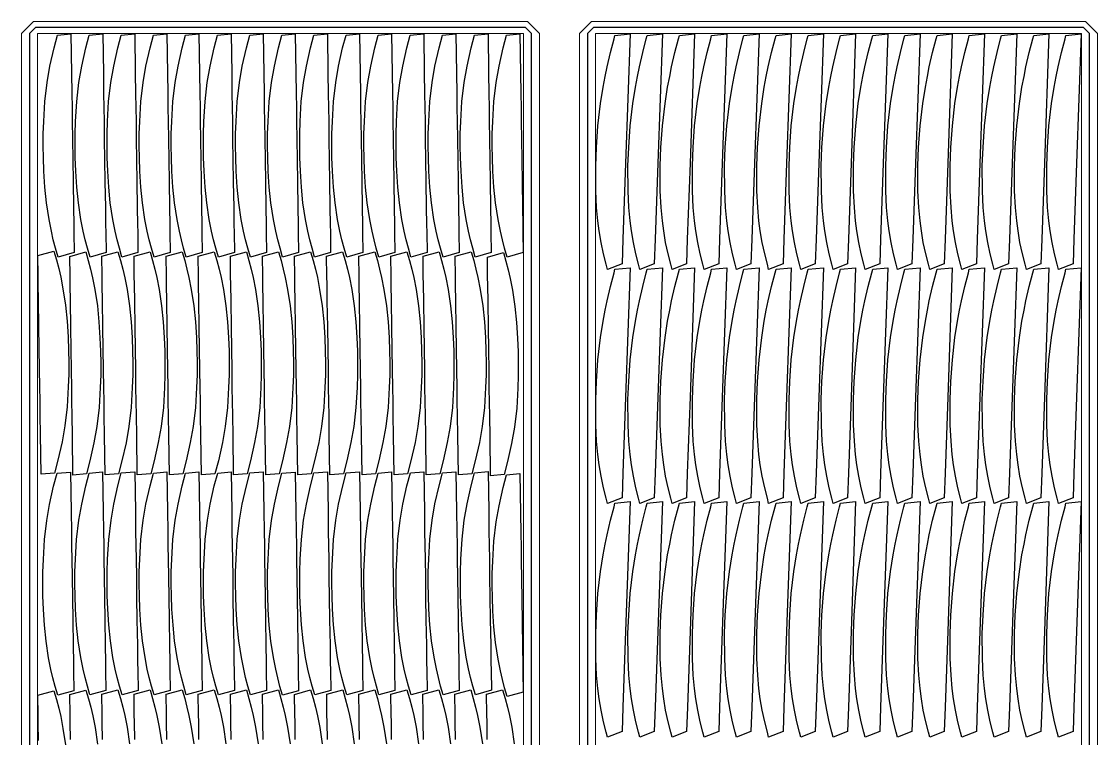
# Model space of a CAD drawing. Header units: millimetres. Extents: x -10628 to 24720, y -21829 to 4032.
# Drawn here: x 19220 to 21920, y -9998 to -8198 of the extents above; entities that cross this region are included whole.
import ezdxf
from ezdxf.enums import TextEntityAlignment as Align
from ezdxf.lldxf.tags import DXFTag

# ---------------------------------------------------------------- set-up
doc = ezdxf.new("R2010")
doc.units = ezdxf.units.MM
doc.layers.add('layer khung van cnc', color=7, linetype='Continuous', lineweight=25, true_color=0xfbf59b)
doc.layers.add('layer mau', color=7, linetype='Continuous')
doc.styles.add('Text Dim', font='arial.ttf')
tags = doc.linetypes.add('KVVIENMAY', pattern='A,46.311228,-10.280676,["KV VIỀN MÁY",Text Dim,S=10.028098,R=0,X=0,Y=-4.346144],-100.988212', length=157.580116).pattern_tags.tags
tags[6] = DXFTag(74, 10)

# ---------------------------------------------------------------- blocks, each defined once
blk = doc.blocks.new('khung van cnc')
at = {"lineweight": 5}
blk.add_lwpolyline([(-193, -99.4), (-193, 2370.6), (-223, 2400.6), (-1463, 2400.6), (-1493, 2370.6), (-1493, -99.4)], close=True, dxfattribs=at)
at = {"color": 1, "linetype": 'KVVIENMAY'}
blk.add_lwpolyline([(-511.9, -84.4), (-213, -84.4), (-213, 2370.6), (-228, 2385.6), (-1458, 2385.6), (-1473, 2370.6), (-1473, -84.4), (-1172.8, -84.4)], dxfattribs=at)
at = {"lineweight": 5}
blk.add_lwpolyline([(-513.5, -69.4), (-233, -69.4), (-233, 2370.6), (-1453, 2370.6), (-1453, -69.4), (-1173, -69.4)], dxfattribs=at)
at = {"layer": 'layer mau'}
for tag, p in [('ÁGF', (-518, -155.9)), ('TENFILE', (-518, -268.9)), ('TENFILE', (-518, -381.8)), ('TENFILE', (-518, -494.8))]:
    blk.add_attdef(tag, text='', height=30, dxfattribs=at).set_placement(p, align=Align.MIDDLE_CENTER)

msp = doc.modelspace()

# ---------------------------------------------------------------- linework, layer by layer
for points in [[(19345.461, -8328.672), (19346.193, -8377.587), (19346.747, -8414.568), (19347.244, -8447.782), (19347.927, -8493.402), (19348.697, -8544.849), (19349.533, -8600.676), (19350.489, -8664.501), (19351.129, -8707.254), (19351.438, -8727.922), (19352.187, -8777.973), (19312.019, -8789.097), (19305.592, -8767.28), (19299.898, -8745.679), (19294.892, -8724.25), (19289.108, -8694.894), (19282.8, -8653.433), (19278.759, -8613.57), (19276.212, -8573.888), (19274.965, -8539.7), (19274.463, -8510.875), (19274.488, -8480.351), (19275.983, -8448.723), (19278.545, -8398.573), (19284.377, -8350.732), (19291.486, -8310.122), (19301.739, -8264.419), (19310.284, -8232.052), (19343.97, -8229.038)], [(19425.388, -8328.672), (19426.12, -8377.587), (19426.674, -8414.568), (19427.171, -8447.782), (19427.854, -8493.402), (19428.624, -8544.849), (19429.46, -8600.676), (19430.415, -8664.501), (19431.055, -8707.254), (19431.364, -8727.922), (19432.114, -8777.973), (19391.945, -8789.097), (19385.518, -8767.28), (19379.824, -8745.679), (19374.818, -8724.25), (19369.034, -8694.894), (19362.726, -8653.433), (19358.686, -8613.57), (19356.139, -8573.888), (19354.891, -8539.7), (19354.39, -8510.875), (19354.415, -8480.351), (19355.91, -8448.723), (19358.471, -8398.573), (19364.303, -8350.732), (19371.412, -8310.122), (19381.665, -8264.419), (19390.211, -8232.052), (19423.896, -8229.038)], [(19505.587, -8328.672), (19506.32, -8377.587), (19506.873, -8414.568), (19507.371, -8447.782), (19508.053, -8493.402), (19508.824, -8544.849), (19509.659, -8600.676), (19510.615, -8664.501), (19511.255, -8707.254), (19511.564, -8727.922), (19512.313, -8777.973), (19472.145, -8789.097), (19465.718, -8767.28), (19460.024, -8745.679), (19455.018, -8724.25), (19449.234, -8694.894), (19442.926, -8653.433), (19438.885, -8613.57), (19436.338, -8573.888), (19435.091, -8539.7), (19434.589, -8510.875), (19434.615, -8480.351), (19436.109, -8448.723), (19438.671, -8398.573), (19444.503, -8350.732), (19451.612, -8310.122), (19461.865, -8264.419), (19470.41, -8232.052), (19504.096, -8229.038)], [(19586.242, -8328.672), (19586.974, -8377.587), (19587.528, -8414.568), (19588.025, -8447.782), (19588.708, -8493.402), (19589.478, -8544.849), (19590.314, -8600.676), (19591.269, -8664.501), (19591.909, -8707.254), (19592.219, -8727.922), (19592.968, -8777.973), (19552.799, -8789.097), (19546.372, -8767.28), (19540.678, -8745.679), (19535.673, -8724.25), (19529.888, -8694.894), (19523.58, -8653.433), (19519.54, -8613.57), (19516.993, -8573.888), (19515.746, -8539.7), (19515.244, -8510.875), (19515.269, -8480.351), (19516.764, -8448.723), (19519.325, -8398.573), (19525.157, -8350.732), (19532.267, -8310.122), (19542.519, -8264.419), (19551.065, -8232.052), (19584.75, -8229.038)], [(19666.825, -8328.672), (19667.557, -8377.587), (19668.111, -8414.568), (19668.608, -8447.782), (19669.291, -8493.402), (19670.061, -8544.849), (19670.897, -8600.676), (19671.853, -8664.501), (19672.493, -8707.254), (19672.802, -8727.922), (19673.551, -8777.973), (19633.383, -8789.097), (19626.955, -8767.28), (19621.261, -8745.679), (19616.256, -8724.25), (19610.471, -8694.894), (19604.164, -8653.433), (19600.123, -8613.57), (19597.576, -8573.888), (19596.329, -8539.7), (19595.827, -8510.875), (19595.852, -8480.351), (19597.347, -8448.723), (19599.909, -8398.573), (19605.74, -8350.732), (19612.85, -8310.122), (19623.103, -8264.419), (19631.648, -8232.052), (19665.334, -8229.038)], [(19747.419, -8328.672), (19748.152, -8377.587), (19748.705, -8414.568), (19749.202, -8447.782), (19749.885, -8493.402), (19750.656, -8544.849), (19751.491, -8600.676), (19752.447, -8664.501), (19753.087, -8707.254), (19753.396, -8727.922), (19754.145, -8777.973), (19713.977, -8789.097), (19707.55, -8767.28), (19701.856, -8745.679), (19696.85, -8724.25), (19691.066, -8694.894), (19684.758, -8653.433), (19680.717, -8613.57), (19678.17, -8573.888), (19676.923, -8539.7), (19676.421, -8510.875), (19676.447, -8480.351), (19677.941, -8448.723), (19680.503, -8398.573), (19686.335, -8350.732), (19693.444, -8310.122), (19703.697, -8264.419), (19712.242, -8232.052), (19745.928, -8229.038)], [(19828.007, -8328.672), (19828.739, -8377.587), (19829.293, -8414.568), (19829.79, -8447.782), (19830.473, -8493.402), (19831.243, -8544.849), (19832.079, -8600.676), (19833.034, -8664.501), (19833.674, -8707.254), (19833.984, -8727.922), (19834.733, -8777.973), (19794.564, -8789.097), (19788.137, -8767.28), (19782.443, -8745.679), (19777.437, -8724.25), (19771.653, -8694.894), (19765.345, -8653.433), (19761.305, -8613.57), (19758.758, -8573.888), (19757.511, -8539.7), (19757.009, -8510.875), (19757.034, -8480.351), (19758.529, -8448.723), (19761.09, -8398.573), (19766.922, -8350.732), (19774.031, -8310.122), (19784.284, -8264.419), (19792.83, -8232.052), (19826.515, -8229.038)], [(19908.623, -8328.672), (19909.356, -8377.587), (19909.909, -8414.568), (19910.406, -8447.782), (19911.089, -8493.402), (19911.859, -8544.849), (19912.695, -8600.676), (19913.651, -8664.501), (19914.291, -8707.254), (19914.6, -8727.922), (19915.349, -8777.973), (19875.181, -8789.097), (19868.754, -8767.28), (19863.06, -8745.679), (19858.054, -8724.25), (19852.27, -8694.894), (19845.962, -8653.433), (19841.921, -8613.57), (19839.374, -8573.888), (19838.127, -8539.7), (19837.625, -8510.875), (19837.651, -8480.351), (19839.145, -8448.723), (19841.707, -8398.573), (19847.539, -8350.732), (19854.648, -8310.122), (19864.901, -8264.419), (19873.446, -8232.052), (19907.132, -8229.038)], [(19989.05, -8328.672), (19989.782, -8377.587), (19990.335, -8414.568), (19990.833, -8447.782), (19991.516, -8493.402), (19992.286, -8544.849), (19993.121, -8600.676), (19994.077, -8664.501), (19994.717, -8707.254), (19995.026, -8727.922), (19995.776, -8777.973), (19955.607, -8789.097), (19949.18, -8767.28), (19943.486, -8745.679), (19938.48, -8724.25), (19932.696, -8694.894), (19926.388, -8653.433), (19922.347, -8613.57), (19919.8, -8573.888), (19918.553, -8539.7), (19918.051, -8510.875), (19918.077, -8480.351), (19919.571, -8448.723), (19922.133, -8398.573), (19927.965, -8350.732), (19935.074, -8310.122), (19945.327, -8264.419), (19953.873, -8232.052), (19987.558, -8229.038)], [(20069.669, -8328.672), (20070.402, -8377.587), (20070.955, -8414.568), (20071.453, -8447.782), (20072.135, -8493.402), (20072.906, -8544.849), (20073.741, -8600.676), (20074.697, -8664.501), (20075.337, -8707.254), (20075.646, -8727.922), (20076.396, -8777.973), (20036.227, -8789.097), (20029.8, -8767.28), (20024.106, -8745.679), (20019.1, -8724.25), (20013.316, -8694.894), (20007.008, -8653.433), (20002.967, -8613.57), (20000.42, -8573.888), (19999.173, -8539.7), (19998.671, -8510.875), (19998.697, -8480.351), (20000.191, -8448.723), (20002.753, -8398.573), (20008.585, -8350.732), (20015.694, -8310.122), (20025.947, -8264.419), (20034.492, -8232.052), (20068.178, -8229.038)], [(20150.259, -8328.672), (20150.992, -8377.587), (20151.545, -8414.568), (20152.042, -8447.782), (20152.725, -8493.402), (20153.496, -8544.849), (20154.331, -8600.676), (20155.287, -8664.501), (20155.927, -8707.254), (20156.236, -8727.922), (20156.985, -8777.973), (20116.817, -8789.097), (20110.39, -8767.28), (20104.696, -8745.679), (20099.69, -8724.25), (20093.906, -8694.894), (20087.598, -8653.433), (20083.557, -8613.57), (20081.01, -8573.888), (20079.763, -8539.7), (20079.261, -8510.875), (20079.287, -8480.351), (20080.781, -8448.723), (20083.343, -8398.573), (20089.175, -8350.732), (20096.284, -8310.122), (20106.537, -8264.419), (20115.082, -8232.052), (20148.768, -8229.038)], [(20230.849, -8328.672), (20231.581, -8377.587), (20232.135, -8414.568), (20232.632, -8447.782), (20233.315, -8493.402), (20234.085, -8544.849), (20234.921, -8600.676), (20235.876, -8664.501), (20236.516, -8707.254), (20236.825, -8727.922), (20237.575, -8777.973), (20197.406, -8789.097), (20190.979, -8767.28), (20185.285, -8745.679), (20180.279, -8724.25), (20174.495, -8694.894), (20168.187, -8653.433), (20164.146, -8613.57), (20161.6, -8573.888), (20160.352, -8539.7), (20159.85, -8510.875), (20159.876, -8480.351), (20161.371, -8448.723), (20163.932, -8398.573), (20169.764, -8350.732), (20176.873, -8310.122), (20187.126, -8264.419), (20195.672, -8232.052), (20229.357, -8229.038)], [(20311.468, -8328.672), (20312.2, -8377.587), (20312.753, -8414.568), (20313.251, -8447.782), (20313.934, -8493.402), (20314.704, -8544.849), (20315.539, -8600.676), (20316.495, -8664.501), (20317.135, -8707.254), (20317.444, -8727.922), (20318.194, -8777.973), (20278.025, -8789.097), (20271.598, -8767.28), (20265.904, -8745.679), (20260.898, -8724.25), (20255.114, -8694.894), (20248.806, -8653.433), (20244.765, -8613.57), (20242.219, -8573.888), (20240.971, -8539.7), (20240.469, -8510.875), (20240.495, -8480.351), (20241.989, -8448.723), (20244.551, -8398.573), (20250.383, -8350.732), (20257.492, -8310.122), (20267.745, -8264.419), (20276.291, -8232.052), (20309.976, -8229.038)], [(20392.143, -8328.672), (20392.875, -8377.587), (20393.429, -8414.568), (20393.926, -8447.782), (20394.609, -8493.402), (20395.379, -8544.849), (20396.215, -8600.676), (20397.17, -8664.501), (20397.81, -8707.254), (20398.12, -8727.922), (20398.869, -8777.973), (20358.7, -8789.097), (20352.273, -8767.28), (20346.579, -8745.679), (20341.574, -8724.25), (20335.789, -8694.894), (20329.481, -8653.433), (20325.441, -8613.57), (20322.894, -8573.888), (20321.647, -8539.7), (20321.145, -8510.875), (20321.17, -8480.351), (20322.665, -8448.723), (20325.226, -8398.573), (20331.058, -8350.732), (20338.168, -8310.122), (20348.42, -8264.419), (20356.966, -8232.052), (20390.651, -8229.038)], [(20472.333, -8328.672), (20473.065, -8377.587), (20473.619, -8414.568), (20474.116, -8447.782), (20474.799, -8493.402), (20475.569, -8544.849), (20476.405, -8600.676), (20477.36, -8664.501), (20478, -8707.254), (20478.31, -8727.922), (20479.059, -8777.973), (20438.89, -8789.097), (20432.463, -8767.28), (20426.769, -8745.679), (20421.763, -8724.25), (20415.979, -8694.894), (20409.671, -8653.433), (20405.631, -8613.57), (20403.084, -8573.888), (20401.837, -8539.7), (20401.335, -8510.875), (20401.36, -8480.351), (20402.855, -8448.723), (20405.416, -8398.573), (20411.248, -8350.732), (20418.357, -8310.122), (20428.61, -8264.419), (20437.156, -8232.052), (20470.841, -8229.038)], [(20735.909, -8553.887), (20729.179, -8744.482), (20727, -8806.202), (20690.749, -8820.387), (20687.472, -8807.343), (20680.799, -8781.397), (20674.668, -8752.292), (20669.814, -8723.587), (20666.468, -8698.057), (20663.321, -8664.579), (20661.281, -8622.962), (20661.066, -8559.902), (20662.823, -8514.344), (20666.665, -8459.732), (20673.224, -8404.022), (20679.752, -8362.677), (20684.886, -8335.681), (20689.744, -8311.999), (20698.089, -8275.799), (20706.94, -8241.768), (20709.288, -8232.742), (20747.378, -8229.039)], [(20816.743, -8553.887), (20810.013, -8744.482), (20807.834, -8806.202), (20771.583, -8820.387), (20768.306, -8807.343), (20761.633, -8781.397), (20755.502, -8752.292), (20750.648, -8723.587), (20747.302, -8698.057), (20744.155, -8664.579), (20742.115, -8622.962), (20741.9, -8559.902), (20743.657, -8514.344), (20747.499, -8459.732), (20754.057, -8404.022), (20760.586, -8362.677), (20765.72, -8335.681), (20770.578, -8311.999), (20778.922, -8275.799), (20787.774, -8241.768), (20790.122, -8232.742), (20828.212, -8229.039)], [(20897.577, -8553.887), (20890.847, -8744.482), (20888.668, -8806.202), (20852.417, -8820.387), (20849.14, -8807.343), (20842.467, -8781.397), (20836.336, -8752.292), (20831.482, -8723.587), (20828.136, -8698.057), (20824.989, -8664.579), (20822.949, -8622.962), (20822.734, -8559.902), (20824.491, -8514.344), (20828.333, -8459.732), (20834.891, -8404.022), (20841.42, -8362.677), (20846.554, -8335.681), (20851.412, -8311.999), (20859.756, -8275.799), (20868.608, -8241.768), (20870.955, -8232.742), (20909.046, -8229.039)], [(20978.411, -8553.887), (20971.681, -8744.482), (20969.502, -8806.202), (20933.25, -8820.387), (20929.974, -8807.343), (20923.301, -8781.397), (20917.17, -8752.292), (20912.316, -8723.587), (20908.97, -8698.057), (20905.823, -8664.579), (20903.783, -8622.962), (20903.568, -8559.902), (20905.325, -8514.344), (20909.167, -8459.732), (20915.725, -8404.022), (20922.254, -8362.677), (20927.388, -8335.681), (20932.246, -8311.999), (20940.59, -8275.799), (20949.442, -8241.768), (20951.789, -8232.742), (20989.88, -8229.039)], [(21059.245, -8553.887), (21052.515, -8744.482), (21050.336, -8806.202), (21014.084, -8820.387), (21010.808, -8807.343), (21004.135, -8781.397), (20998.004, -8752.292), (20993.15, -8723.587), (20989.804, -8698.057), (20986.657, -8664.579), (20984.617, -8622.962), (20984.402, -8559.902), (20986.159, -8514.344), (20990.001, -8459.732), (20996.559, -8404.022), (21003.088, -8362.677), (21008.222, -8335.681), (21013.079, -8311.999), (21021.424, -8275.799), (21030.276, -8241.768), (21032.623, -8232.742), (21070.714, -8229.039)], [(21140.078, -8553.887), (21133.349, -8744.482), (21131.17, -8806.202), (21094.918, -8820.387), (21091.641, -8807.343), (21084.969, -8781.397), (21078.838, -8752.292), (21073.984, -8723.587), (21070.638, -8698.057), (21067.491, -8664.579), (21065.451, -8622.962), (21065.236, -8559.902), (21066.993, -8514.344), (21070.835, -8459.732), (21077.393, -8404.022), (21083.922, -8362.677), (21089.056, -8335.681), (21093.913, -8311.999), (21102.258, -8275.799), (21111.11, -8241.768), (21113.457, -8232.742), (21151.548, -8229.039)], [(21220.912, -8553.887), (21214.183, -8744.482), (21212.004, -8806.202), (21175.752, -8820.387), (21172.475, -8807.343), (21165.803, -8781.397), (21159.672, -8752.292), (21154.818, -8723.587), (21151.472, -8698.057), (21148.325, -8664.579), (21146.285, -8622.962), (21146.07, -8559.902), (21147.827, -8514.344), (21151.669, -8459.732), (21158.227, -8404.022), (21164.756, -8362.677), (21169.89, -8335.681), (21174.747, -8311.999), (21183.092, -8275.799), (21191.944, -8241.768), (21194.291, -8232.742), (21232.382, -8229.039)], [(21301.746, -8553.887), (21295.017, -8744.482), (21292.838, -8806.202), (21256.586, -8820.387), (21253.309, -8807.343), (21246.637, -8781.397), (21240.506, -8752.292), (21235.652, -8723.587), (21232.306, -8698.057), (21229.159, -8664.579), (21227.119, -8622.962), (21226.904, -8559.902), (21228.661, -8514.344), (21232.503, -8459.732), (21239.061, -8404.022), (21245.59, -8362.677), (21250.724, -8335.681), (21255.581, -8311.999), (21263.926, -8275.799), (21272.778, -8241.768), (21275.125, -8232.742), (21313.216, -8229.039)], [(21382.58, -8553.887), (21375.851, -8744.482), (21373.672, -8806.202), (21337.42, -8820.387), (21334.143, -8807.343), (21327.471, -8781.397), (21321.339, -8752.292), (21316.486, -8723.587), (21313.14, -8698.057), (21309.992, -8664.579), (21307.952, -8622.962), (21307.738, -8559.902), (21309.495, -8514.344), (21313.337, -8459.732), (21319.895, -8404.022), (21326.424, -8362.677), (21331.558, -8335.681), (21336.415, -8311.999), (21344.76, -8275.799), (21353.612, -8241.768), (21355.959, -8232.742), (21394.05, -8229.039)], [(21463.414, -8553.887), (21456.685, -8744.482), (21454.506, -8806.202), (21418.254, -8820.387), (21414.977, -8807.343), (21408.305, -8781.397), (21402.173, -8752.292), (21397.32, -8723.587), (21393.974, -8698.057), (21390.826, -8664.579), (21388.786, -8622.962), (21388.572, -8559.902), (21390.329, -8514.344), (21394.171, -8459.732), (21400.729, -8404.022), (21407.258, -8362.677), (21412.392, -8335.681), (21417.249, -8311.999), (21425.594, -8275.799), (21434.445, -8241.768), (21436.793, -8232.742), (21474.884, -8229.039)], [(21544.248, -8553.887), (21537.519, -8744.482), (21535.34, -8806.202), (21499.088, -8820.387), (21495.811, -8807.343), (21489.139, -8781.397), (21483.007, -8752.292), (21478.154, -8723.587), (21474.808, -8698.057), (21471.66, -8664.579), (21469.62, -8622.962), (21469.406, -8559.902), (21471.163, -8514.344), (21475.004, -8459.732), (21481.563, -8404.022), (21488.092, -8362.677), (21493.226, -8335.681), (21498.083, -8311.999), (21506.428, -8275.799), (21515.279, -8241.768), (21517.627, -8232.742), (21555.718, -8229.039)], [(21625.082, -8553.887), (21618.353, -8744.482), (21616.174, -8806.202), (21579.922, -8820.387), (21576.645, -8807.343), (21569.973, -8781.397), (21563.841, -8752.292), (21558.988, -8723.587), (21555.642, -8698.057), (21552.494, -8664.579), (21550.454, -8622.962), (21550.24, -8559.902), (21551.997, -8514.344), (21555.838, -8459.732), (21562.397, -8404.022), (21568.926, -8362.677), (21574.059, -8335.681), (21578.917, -8311.999), (21587.262, -8275.799), (21596.113, -8241.768), (21598.461, -8232.742), (21636.552, -8229.039)], [(21705.916, -8553.887), (21699.187, -8744.482), (21697.008, -8806.202), (21660.756, -8820.387), (21657.479, -8807.343), (21650.807, -8781.397), (21644.675, -8752.292), (21639.822, -8723.587), (21636.476, -8698.057), (21633.328, -8664.579), (21631.288, -8622.962), (21631.074, -8559.902), (21632.831, -8514.344), (21636.672, -8459.732), (21643.231, -8404.022), (21649.76, -8362.677), (21654.893, -8335.681), (21659.751, -8311.999), (21668.096, -8275.799), (21676.947, -8241.768), (21679.295, -8232.742), (21717.385, -8229.039)], [(21786.75, -8553.887), (21780.021, -8744.482), (21777.842, -8806.202), (21741.59, -8820.387), (21738.313, -8807.343), (21731.641, -8781.397), (21725.509, -8752.292), (21720.655, -8723.587), (21717.31, -8698.057), (21714.162, -8664.579), (21712.122, -8622.962), (21711.908, -8559.902), (21713.665, -8514.344), (21717.506, -8459.732), (21724.065, -8404.022), (21730.594, -8362.677), (21735.727, -8335.681), (21740.585, -8311.999), (21748.93, -8275.799), (21757.781, -8241.768), (21760.129, -8232.742), (21798.219, -8229.039)], [(21867.584, -8553.887), (21860.855, -8744.482), (21858.676, -8806.202), (21822.424, -8820.387), (21819.147, -8807.343), (21812.475, -8781.397), (21806.343, -8752.292), (21801.489, -8723.587), (21798.144, -8698.057), (21794.996, -8664.579), (21792.956, -8622.962), (21792.742, -8559.902), (21794.499, -8514.344), (21798.34, -8459.732), (21804.899, -8404.022), (21811.428, -8362.677), (21816.561, -8335.681), (21821.419, -8311.999), (21829.764, -8275.799), (21838.615, -8241.768), (21840.963, -8232.742), (21879.053, -8229.039)], [(19267.8, -9234.882), (19267.067, -9185.967), (19266.514, -9148.985), (19266.017, -9115.772), (19265.334, -9070.152), (19264.563, -9018.705), (19263.728, -8962.878), (19262.772, -8899.052), (19262.132, -8856.3), (19261.823, -8835.631), (19261.074, -8785.58), (19301.242, -8774.456), (19307.669, -8796.273), (19313.363, -8817.875), (19318.369, -8839.304), (19324.153, -8868.66), (19330.461, -8910.12), (19334.502, -8949.983), (19337.049, -8989.665), (19338.296, -9023.853), (19338.798, -9052.679), (19338.772, -9083.202), (19337.278, -9114.831), (19334.716, -9164.981), (19328.884, -9212.821), (19321.775, -9253.431), (19311.522, -9299.135), (19302.977, -9331.502), (19269.291, -9334.515)], [(19347.755, -9236.798), (19347.023, -9187.883), (19346.469, -9150.902), (19345.972, -9117.689), (19345.289, -9072.069), (19344.519, -9020.622), (19343.683, -8964.795), (19342.727, -8900.969), (19342.087, -8858.216), (19341.778, -8837.548), (19341.029, -8787.497), (19381.197, -8776.373), (19387.624, -8798.19), (19393.318, -8819.792), (19398.324, -8841.22), (19404.108, -8870.577), (19410.416, -8912.037), (19414.457, -8951.9), (19417.004, -8991.582), (19418.251, -9025.77), (19418.753, -9054.595), (19418.728, -9085.119), (19417.233, -9116.747), (19414.671, -9166.897), (19408.84, -9214.738), (19401.73, -9255.348), (19391.477, -9301.052), (19382.932, -9333.418), (19349.246, -9336.432)], [(19428.43, -9236.591), (19427.697, -9187.676), (19427.144, -9150.695), (19426.646, -9117.481), (19425.964, -9071.861), (19425.193, -9020.414), (19424.358, -8964.587), (19423.402, -8900.762), (19422.762, -8858.009), (19422.453, -8837.341), (19421.703, -8787.29), (19461.872, -8776.166), (19468.299, -8797.983), (19473.993, -8819.584), (19478.999, -8841.013), (19484.783, -8870.369), (19491.091, -8911.83), (19495.132, -8951.693), (19497.679, -8991.375), (19498.926, -9025.563), (19499.428, -9054.388), (19499.402, -9084.912), (19497.908, -9116.54), (19495.346, -9166.69), (19489.514, -9214.531), (19482.405, -9255.141), (19472.152, -9300.844), (19463.607, -9333.211), (19429.921, -9336.225)], [(19509.05, -9236.475), (19508.317, -9187.56), (19507.764, -9150.578), (19507.267, -9117.365), (19506.584, -9071.745), (19505.814, -9020.298), (19504.978, -8964.471), (19504.022, -8900.646), (19503.382, -8857.893), (19503.073, -8837.224), (19502.324, -8787.173), (19542.492, -8776.05), (19548.919, -8797.866), (19554.613, -8819.468), (19559.619, -8840.897), (19565.403, -8870.253), (19571.711, -8911.714), (19575.752, -8951.577), (19578.299, -8991.259), (19579.546, -9025.446), (19580.048, -9054.272), (19580.023, -9084.795), (19578.528, -9116.424), (19575.966, -9166.574), (19570.134, -9214.415), (19563.025, -9255.025), (19552.772, -9300.728), (19544.227, -9333.095), (19510.541, -9336.108)], [(19589.638, -9236.493), (19588.906, -9187.578), (19588.352, -9150.596), (19587.855, -9117.383), (19587.172, -9071.763), (19586.402, -9020.316), (19585.566, -8964.489), (19584.611, -8900.664), (19583.971, -8857.911), (19583.662, -8837.242), (19582.912, -8787.191), (19623.081, -8776.068), (19629.508, -8797.885), (19635.202, -8819.486), (19640.208, -8840.915), (19645.992, -8870.271), (19652.3, -8911.732), (19656.34, -8951.595), (19658.887, -8991.277), (19660.135, -9025.464), (19660.636, -9054.29), (19660.611, -9084.813), (19659.116, -9116.442), (19656.555, -9166.592), (19650.723, -9214.433), (19643.614, -9255.043), (19633.361, -9300.746), (19624.815, -9333.113), (19591.13, -9336.127)], [(19670.232, -9236.49), (19669.499, -9187.575), (19668.946, -9150.594), (19668.449, -9117.38), (19667.766, -9071.76), (19666.996, -9020.313), (19666.16, -8964.486), (19665.204, -8900.661), (19664.564, -8857.908), (19664.255, -8837.24), (19663.506, -8787.189), (19703.674, -8776.065), (19710.101, -8797.882), (19715.795, -8819.483), (19720.801, -8840.912), (19726.585, -8870.268), (19732.893, -8911.729), (19736.934, -8951.592), (19739.481, -8991.274), (19740.728, -9025.462), (19741.23, -9054.287), (19741.205, -9084.811), (19739.71, -9116.439), (19737.148, -9166.589), (19731.316, -9214.43), (19724.207, -9255.04), (19713.954, -9300.743), (19705.409, -9333.11), (19671.723, -9336.124)], [(19750.82, -9236.492), (19750.087, -9187.577), (19749.534, -9150.595), (19749.037, -9117.382), (19748.354, -9071.762), (19747.584, -9020.315), (19746.748, -8964.488), (19745.792, -8900.663), (19745.152, -8857.91), (19744.843, -8837.241), (19744.094, -8787.19), (19784.262, -8776.067), (19790.689, -8797.884), (19796.383, -8819.485), (19801.389, -8840.914), (19807.173, -8870.27), (19813.481, -8911.731), (19817.522, -8951.594), (19820.069, -8991.276), (19821.316, -9025.463), (19821.818, -9054.289), (19821.792, -9084.812), (19820.298, -9116.441), (19817.736, -9166.591), (19811.904, -9214.432), (19804.795, -9255.042), (19794.542, -9300.745), (19785.997, -9333.112), (19752.311, -9336.126)], [(19831.434, -9236.484), (19830.702, -9187.57), (19830.148, -9150.588), (19829.651, -9117.375), (19828.968, -9071.755), (19828.198, -9020.308), (19827.362, -8964.481), (19826.407, -8900.655), (19825.767, -8857.902), (19825.457, -8837.234), (19824.708, -8787.183), (19864.877, -8776.059), (19871.304, -8797.876), (19876.998, -8819.478), (19882.003, -8840.907), (19887.788, -8870.263), (19894.095, -8911.723), (19898.136, -8951.586), (19900.683, -8991.268), (19901.93, -9025.456), (19902.432, -9054.282), (19902.407, -9084.805), (19900.912, -9116.433), (19898.351, -9166.584), (19892.519, -9214.424), (19885.409, -9255.034), (19875.157, -9300.738), (19866.611, -9333.105), (19832.926, -9336.118)], [(19911.875, -9236.533), (19911.142, -9187.618), (19910.589, -9150.637), (19910.091, -9117.423), (19909.409, -9071.803), (19908.638, -9020.356), (19907.803, -8964.529), (19906.847, -8900.704), (19906.207, -8857.951), (19905.898, -8837.283), (19905.148, -8787.232), (19945.317, -8776.108), (19951.744, -8797.925), (19957.438, -8819.526), (19962.444, -8840.955), (19968.228, -8870.311), (19974.536, -8911.772), (19978.577, -8951.635), (19981.124, -8991.317), (19982.371, -9025.505), (19982.873, -9054.33), (19982.847, -9084.854), (19981.353, -9116.482), (19978.791, -9166.632), (19972.959, -9214.473), (19965.85, -9255.083), (19955.597, -9300.786), (19947.052, -9333.153), (19913.366, -9336.167)], [(19992.48, -9236.484), (19991.748, -9187.569), (19991.194, -9150.587), (19990.697, -9117.374), (19990.014, -9071.754), (19989.244, -9020.307), (19988.408, -8964.48), (19987.452, -8900.654), (19986.812, -8857.902), (19986.503, -8837.233), (19985.754, -8787.182), (20025.922, -8776.058), (20032.349, -8797.875), (20038.044, -8819.477), (20043.049, -8840.906), (20048.834, -8870.262), (20055.141, -8911.722), (20059.182, -8951.585), (20061.729, -8991.268), (20062.976, -9025.455), (20063.478, -9054.281), (20063.453, -9084.804), (20061.958, -9116.433), (20059.396, -9166.583), (20053.565, -9214.423), (20046.455, -9255.033), (20036.202, -9300.737), (20027.657, -9333.104), (19993.971, -9336.117)], [(20073.072, -9236.491), (20072.34, -9187.576), (20071.786, -9150.595), (20071.289, -9117.381), (20070.606, -9071.761), (20069.836, -9020.314), (20069, -8964.487), (20068.045, -8900.662), (20067.405, -8857.909), (20067.095, -8837.241), (20066.346, -8787.19), (20106.515, -8776.066), (20112.942, -8797.883), (20118.636, -8819.485), (20123.641, -8840.913), (20129.426, -8870.27), (20135.734, -8911.73), (20139.774, -8951.593), (20142.321, -8991.275), (20143.568, -9025.463), (20144.07, -9054.288), (20144.045, -9084.812), (20142.55, -9116.44), (20139.989, -9166.59), (20134.157, -9214.431), (20127.047, -9255.041), (20116.795, -9300.744), (20108.249, -9333.111), (20074.564, -9336.125)], [(20153.661, -9236.491), (20152.929, -9187.577), (20152.375, -9150.595), (20151.878, -9117.382), (20151.195, -9071.762), (20150.425, -9020.315), (20149.589, -8964.488), (20148.634, -8900.662), (20147.994, -8857.909), (20147.685, -8837.241), (20146.935, -8787.19), (20187.104, -8776.066), (20193.531, -8797.883), (20199.225, -8819.485), (20204.231, -8840.914), (20210.015, -8870.27), (20216.323, -8911.73), (20220.363, -8951.593), (20222.91, -8991.275), (20224.158, -9025.463), (20224.66, -9054.289), (20224.634, -9084.812), (20223.139, -9116.44), (20220.578, -9166.591), (20214.746, -9214.431), (20207.637, -9255.041), (20197.384, -9300.745), (20188.838, -9333.112), (20155.153, -9336.125)], [(20234.278, -9236.484), (20233.546, -9187.569), (20232.992, -9150.587), (20232.495, -9117.374), (20231.812, -9071.754), (20231.042, -9020.307), (20230.206, -8964.48), (20229.251, -8900.655), (20228.611, -8857.902), (20228.301, -8837.233), (20227.552, -8787.182), (20267.721, -8776.059), (20274.148, -8797.875), (20279.842, -8819.477), (20284.847, -8840.906), (20290.632, -8870.262), (20296.94, -8911.723), (20300.98, -8951.586), (20303.527, -8991.268), (20304.774, -9025.455), (20305.276, -9054.281), (20305.251, -9084.804), (20303.756, -9116.433), (20301.195, -9166.583), (20295.363, -9214.424), (20288.253, -9255.034), (20278.001, -9300.737), (20269.455, -9333.104), (20235.77, -9336.118)], [(20314.949, -9236.469), (20314.217, -9187.555), (20313.663, -9150.573), (20313.166, -9117.36), (20312.483, -9071.74), (20311.713, -9020.293), (20310.877, -8964.466), (20309.922, -8900.64), (20309.282, -8857.887), (20308.972, -8837.219), (20308.223, -8787.168), (20348.392, -8776.044), (20354.819, -8797.861), (20360.513, -8819.463), (20365.519, -8840.892), (20371.303, -8870.248), (20377.611, -8911.708), (20381.651, -8951.571), (20384.198, -8991.253), (20385.445, -9025.441), (20385.947, -9054.266), (20385.922, -9084.79), (20384.427, -9116.418), (20381.866, -9166.569), (20376.034, -9214.409), (20368.925, -9255.019), (20358.672, -9300.723), (20350.126, -9333.089), (20316.441, -9336.103)], [(20395.706, -9238.395), (20394.974, -9189.48), (20394.42, -9152.498), (20393.923, -9119.285), (20393.24, -9073.665), (20392.47, -9022.218), (20391.634, -8966.391), (20390.679, -8902.566), (20390.039, -8859.813), (20389.729, -8839.144), (20388.98, -8789.093), (20429.149, -8777.97), (20435.576, -8799.786), (20441.27, -8821.388), (20446.276, -8842.817), (20452.06, -8872.173), (20458.368, -8913.634), (20462.408, -8953.497), (20464.955, -8993.179), (20466.203, -9027.366), (20466.704, -9056.192), (20466.679, -9086.715), (20465.184, -9118.344), (20462.623, -9168.494), (20456.791, -9216.335), (20449.682, -9256.945), (20439.429, -9302.648), (20430.883, -9335.015), (20397.198, -9338.029)], [(20735.909, -9140.95), (20729.179, -9331.544), (20727, -9393.264), (20690.749, -9407.45), (20687.472, -9394.406), (20680.799, -9368.459), (20674.668, -9339.354), (20669.814, -9310.649), (20666.468, -9285.12), (20663.321, -9251.641), (20661.281, -9210.024), (20661.066, -9146.965), (20662.823, -9101.407), (20666.665, -9046.794), (20673.224, -8991.085), (20679.752, -8949.74), (20684.886, -8922.744), (20689.744, -8899.062), (20698.089, -8862.862), (20706.94, -8828.83), (20709.288, -8819.804), (20747.378, -8816.102)], [(20816.743, -9140.95), (20810.013, -9331.544), (20807.834, -9393.264), (20771.583, -9407.45), (20768.306, -9394.406), (20761.633, -9368.459), (20755.502, -9339.354), (20750.648, -9310.649), (20747.302, -9285.12), (20744.155, -9251.641), (20742.115, -9210.024), (20741.9, -9146.965), (20743.657, -9101.407), (20747.499, -9046.794), (20754.057, -8991.085), (20760.586, -8949.74), (20765.72, -8922.744), (20770.578, -8899.062), (20778.922, -8862.862), (20787.774, -8828.83), (20790.122, -8819.804), (20828.212, -8816.102)], [(20897.577, -9140.95), (20890.847, -9331.544), (20888.668, -9393.264), (20852.417, -9407.45), (20849.14, -9394.406), (20842.467, -9368.459), (20836.336, -9339.354), (20831.482, -9310.649), (20828.136, -9285.12), (20824.989, -9251.641), (20822.949, -9210.024), (20822.734, -9146.965), (20824.491, -9101.407), (20828.333, -9046.794), (20834.891, -8991.085), (20841.42, -8949.74), (20846.554, -8922.744), (20851.412, -8899.062), (20859.756, -8862.862), (20868.608, -8828.83), (20870.955, -8819.804), (20909.046, -8816.102)], [(20978.411, -9140.95), (20971.681, -9331.544), (20969.502, -9393.264), (20933.25, -9407.45), (20929.974, -9394.406), (20923.301, -9368.459), (20917.17, -9339.354), (20912.316, -9310.649), (20908.97, -9285.12), (20905.823, -9251.641), (20903.783, -9210.024), (20903.568, -9146.965), (20905.325, -9101.407), (20909.167, -9046.794), (20915.725, -8991.085), (20922.254, -8949.74), (20927.388, -8922.744), (20932.246, -8899.062), (20940.59, -8862.862), (20949.442, -8828.83), (20951.789, -8819.804), (20989.88, -8816.102)], [(21059.245, -9140.95), (21052.515, -9331.544), (21050.336, -9393.264), (21014.084, -9407.45), (21010.808, -9394.406), (21004.135, -9368.459), (20998.004, -9339.354), (20993.15, -9310.649), (20989.804, -9285.12), (20986.657, -9251.641), (20984.617, -9210.024), (20984.402, -9146.965), (20986.159, -9101.407), (20990.001, -9046.794), (20996.559, -8991.085), (21003.088, -8949.74), (21008.222, -8922.744), (21013.079, -8899.062), (21021.424, -8862.862), (21030.276, -8828.83), (21032.623, -8819.804), (21070.714, -8816.102)], [(21140.078, -9140.95), (21133.349, -9331.544), (21131.17, -9393.264), (21094.918, -9407.45), (21091.641, -9394.406), (21084.969, -9368.459), (21078.838, -9339.354), (21073.984, -9310.649), (21070.638, -9285.12), (21067.491, -9251.641), (21065.451, -9210.024), (21065.236, -9146.965), (21066.993, -9101.407), (21070.835, -9046.794), (21077.393, -8991.085), (21083.922, -8949.74), (21089.056, -8922.744), (21093.913, -8899.062), (21102.258, -8862.862), (21111.11, -8828.83), (21113.457, -8819.804), (21151.548, -8816.102)], [(21220.912, -9140.95), (21214.183, -9331.544), (21212.004, -9393.264), (21175.752, -9407.45), (21172.475, -9394.406), (21165.803, -9368.459), (21159.672, -9339.354), (21154.818, -9310.649), (21151.472, -9285.12), (21148.325, -9251.641), (21146.285, -9210.024), (21146.07, -9146.965), (21147.827, -9101.407), (21151.669, -9046.794), (21158.227, -8991.085), (21164.756, -8949.74), (21169.89, -8922.744), (21174.747, -8899.062), (21183.092, -8862.862), (21191.944, -8828.83), (21194.291, -8819.804), (21232.382, -8816.102)], [(21301.746, -9140.95), (21295.017, -9331.544), (21292.838, -9393.264), (21256.586, -9407.45), (21253.309, -9394.406), (21246.637, -9368.459), (21240.506, -9339.354), (21235.652, -9310.649), (21232.306, -9285.12), (21229.159, -9251.641), (21227.119, -9210.024), (21226.904, -9146.965), (21228.661, -9101.407), (21232.503, -9046.794), (21239.061, -8991.085), (21245.59, -8949.74), (21250.724, -8922.744), (21255.581, -8899.062), (21263.926, -8862.862), (21272.778, -8828.83), (21275.125, -8819.804), (21313.216, -8816.102)], [(21382.58, -9140.95), (21375.851, -9331.544), (21373.672, -9393.264), (21337.42, -9407.45), (21334.143, -9394.406), (21327.471, -9368.459), (21321.339, -9339.354), (21316.486, -9310.649), (21313.14, -9285.12), (21309.992, -9251.641), (21307.952, -9210.024), (21307.738, -9146.965), (21309.495, -9101.407), (21313.337, -9046.794), (21319.895, -8991.085), (21326.424, -8949.74), (21331.558, -8922.744), (21336.415, -8899.062), (21344.76, -8862.862), (21353.612, -8828.83), (21355.959, -8819.804), (21394.05, -8816.102)], [(21463.414, -9140.95), (21456.685, -9331.544), (21454.506, -9393.264), (21418.254, -9407.45), (21414.977, -9394.406), (21408.305, -9368.459), (21402.173, -9339.354), (21397.32, -9310.649), (21393.974, -9285.12), (21390.826, -9251.641), (21388.786, -9210.024), (21388.572, -9146.965), (21390.329, -9101.407), (21394.171, -9046.794), (21400.729, -8991.085), (21407.258, -8949.74), (21412.392, -8922.744), (21417.249, -8899.062), (21425.594, -8862.862), (21434.445, -8828.83), (21436.793, -8819.804), (21474.884, -8816.102)], [(21544.248, -9140.95), (21537.519, -9331.544), (21535.34, -9393.264), (21499.088, -9407.45), (21495.811, -9394.406), (21489.139, -9368.459), (21483.007, -9339.354), (21478.154, -9310.649), (21474.808, -9285.12), (21471.66, -9251.641), (21469.62, -9210.024), (21469.406, -9146.965), (21471.163, -9101.407), (21475.004, -9046.794), (21481.563, -8991.085), (21488.092, -8949.74), (21493.226, -8922.744), (21498.083, -8899.062), (21506.428, -8862.862), (21515.279, -8828.83), (21517.627, -8819.804), (21555.718, -8816.102)], [(21625.082, -9140.95), (21618.353, -9331.544), (21616.174, -9393.264), (21579.922, -9407.45), (21576.645, -9394.406), (21569.973, -9368.459), (21563.841, -9339.354), (21558.988, -9310.649), (21555.642, -9285.12), (21552.494, -9251.641), (21550.454, -9210.024), (21550.24, -9146.965), (21551.997, -9101.407), (21555.838, -9046.794), (21562.397, -8991.085), (21568.926, -8949.74), (21574.059, -8922.744), (21578.917, -8899.062), (21587.262, -8862.862), (21596.113, -8828.83), (21598.461, -8819.804), (21636.552, -8816.102)], [(21705.916, -9140.95), (21699.187, -9331.544), (21697.008, -9393.264), (21660.756, -9407.45), (21657.479, -9394.406), (21650.807, -9368.459), (21644.675, -9339.354), (21639.822, -9310.649), (21636.476, -9285.12), (21633.328, -9251.641), (21631.288, -9210.024), (21631.074, -9146.965), (21632.831, -9101.407), (21636.672, -9046.794), (21643.231, -8991.085), (21649.76, -8949.74), (21654.893, -8922.744), (21659.751, -8899.062), (21668.096, -8862.862), (21676.947, -8828.83), (21679.295, -8819.804), (21717.385, -8816.102)], [(21786.75, -9140.95), (21780.021, -9331.544), (21777.842, -9393.264), (21741.59, -9407.45), (21738.313, -9394.406), (21731.641, -9368.459), (21725.509, -9339.354), (21720.655, -9310.649), (21717.31, -9285.12), (21714.162, -9251.641), (21712.122, -9210.024), (21711.908, -9146.965), (21713.665, -9101.407), (21717.506, -9046.794), (21724.065, -8991.085), (21730.594, -8949.74), (21735.727, -8922.744), (21740.585, -8899.062), (21748.93, -8862.862), (21757.781, -8828.83), (21760.129, -8819.804), (21798.219, -8816.102)], [(21867.584, -9140.95), (21860.855, -9331.544), (21858.676, -9393.264), (21822.424, -9407.45), (21819.147, -9394.406), (21812.475, -9368.459), (21806.343, -9339.354), (21801.489, -9310.649), (21798.144, -9285.12), (21794.996, -9251.641), (21792.956, -9210.024), (21792.742, -9146.965), (21794.499, -9101.407), (21798.34, -9046.794), (21804.899, -8991.085), (21811.428, -8949.74), (21816.561, -8922.744), (21821.419, -8899.062), (21829.764, -8862.862), (21838.615, -8828.83), (21840.963, -8819.804), (21879.053, -8816.102)], [(19344.426, -9428.652), (19345.158, -9477.566), (19345.712, -9514.548), (19346.209, -9547.761), (19346.892, -9593.381), (19347.662, -9644.828), (19348.498, -9700.655), (19349.454, -9764.481), (19350.094, -9807.234), (19350.403, -9827.902), (19351.152, -9877.953), (19310.984, -9889.077), (19304.557, -9867.26), (19298.863, -9845.658), (19293.857, -9824.229), (19288.073, -9794.873), (19281.765, -9753.413), (19277.724, -9713.55), (19275.177, -9673.868), (19273.93, -9639.68), (19273.428, -9610.854), (19273.453, -9580.331), (19274.948, -9548.703), (19277.51, -9498.552), (19283.342, -9450.712), (19290.451, -9410.102), (19300.704, -9364.398), (19309.249, -9332.031), (19342.935, -9329.018)], [(19425.092, -9427.876), (19425.825, -9476.79), (19426.378, -9513.772), (19426.875, -9546.985), (19427.558, -9592.605), (19428.329, -9644.052), (19429.164, -9699.879), (19430.12, -9763.705), (19430.76, -9806.457), (19431.069, -9827.126), (19431.818, -9877.177), (19391.65, -9888.301), (19385.223, -9866.484), (19379.529, -9844.882), (19374.523, -9823.453), (19368.739, -9794.097), (19362.431, -9752.637), (19358.39, -9712.774), (19355.843, -9673.092), (19354.596, -9638.904), (19354.094, -9610.078), (19354.12, -9579.555), (19355.614, -9547.926), (19358.176, -9497.776), (19364.008, -9449.936), (19371.117, -9409.326), (19381.37, -9363.622), (19389.915, -9331.255), (19423.601, -9328.242)], [(19505.714, -9427.869), (19506.446, -9476.783), (19507, -9513.765), (19507.497, -9546.978), (19508.18, -9592.598), (19508.95, -9644.045), (19509.786, -9699.872), (19510.742, -9763.698), (19511.382, -9806.451), (19511.691, -9827.119), (19512.44, -9877.17), (19472.272, -9888.294), (19465.845, -9866.477), (19460.151, -9844.875), (19455.145, -9823.446), (19449.361, -9794.09), (19443.053, -9752.63), (19439.012, -9712.767), (19436.465, -9673.085), (19435.218, -9638.897), (19434.716, -9610.071), (19434.741, -9579.548), (19436.236, -9547.919), (19438.798, -9497.769), (19444.63, -9449.929), (19451.739, -9409.319), (19461.992, -9363.615), (19470.537, -9331.248), (19504.223, -9328.235)], [(19586.303, -9427.873), (19587.035, -9476.787), (19587.588, -9513.769), (19588.086, -9546.982), (19588.769, -9592.602), (19589.539, -9644.049), (19590.374, -9699.876), (19591.33, -9763.702), (19591.97, -9806.455), (19592.279, -9827.123), (19593.029, -9877.174), (19552.86, -9888.298), (19546.433, -9866.481), (19540.739, -9844.879), (19535.733, -9823.45), (19529.949, -9794.094), (19523.641, -9752.634), (19519.6, -9712.771), (19517.054, -9673.089), (19515.806, -9638.901), (19515.304, -9610.075), (19515.33, -9579.552), (19516.824, -9547.924), (19519.386, -9497.773), (19525.218, -9449.933), (19532.327, -9409.323), (19542.58, -9363.619), (19551.126, -9331.252), (19584.811, -9328.239)], [(19666.896, -9427.872), (19667.628, -9476.787), (19668.182, -9513.769), (19668.679, -9546.982), (19669.362, -9592.602), (19670.132, -9644.049), (19670.968, -9699.876), (19671.923, -9763.701), (19672.563, -9806.454), (19672.873, -9827.123), (19673.622, -9877.174), (19633.454, -9888.297), (19627.026, -9866.481), (19621.332, -9844.879), (19616.327, -9823.45), (19610.542, -9794.094), (19604.235, -9752.633), (19600.194, -9712.77), (19597.647, -9673.088), (19596.4, -9638.901), (19595.898, -9610.075), (19595.923, -9579.552), (19597.418, -9547.923), (19599.979, -9497.773), (19605.811, -9449.932), (19612.921, -9409.322), (19623.173, -9363.619), (19631.719, -9331.252), (19665.405, -9328.239)], [(19747.484, -9427.889), (19748.216, -9476.804), (19748.77, -9513.786), (19749.267, -9546.999), (19749.95, -9592.619), (19750.72, -9644.066), (19751.556, -9699.893), (19752.512, -9763.719), (19753.152, -9806.471), (19753.461, -9827.14), (19754.21, -9877.191), (19714.042, -9888.315), (19707.615, -9866.498), (19701.921, -9844.896), (19696.915, -9823.467), (19691.131, -9794.111), (19684.823, -9752.651), (19680.782, -9712.788), (19678.235, -9673.105), (19676.988, -9638.918), (19676.486, -9610.092), (19676.511, -9579.569), (19678.006, -9547.94), (19680.568, -9497.79), (19686.4, -9449.95), (19693.509, -9409.34), (19703.762, -9363.636), (19712.307, -9331.269), (19745.993, -9328.256)], [(19828.097, -9427.796), (19828.829, -9476.711), (19829.383, -9513.693), (19829.88, -9546.906), (19830.563, -9592.526), (19831.333, -9643.973), (19832.169, -9699.8), (19833.125, -9763.625), (19833.765, -9806.378), (19834.074, -9827.047), (19834.823, -9877.098), (19794.655, -9888.221), (19788.228, -9866.405), (19782.534, -9844.803), (19777.528, -9823.374), (19771.744, -9794.018), (19765.436, -9752.557), (19761.395, -9712.694), (19758.848, -9673.012), (19757.601, -9638.825), (19757.099, -9609.999), (19757.124, -9579.476), (19758.619, -9547.847), (19761.181, -9497.697), (19767.013, -9449.856), (19774.122, -9409.246), (19784.375, -9363.543), (19792.92, -9331.176), (19826.606, -9328.162)], [(19908.546, -9428.415), (19909.279, -9477.329), (19909.832, -9514.311), (19910.329, -9547.524), (19911.012, -9593.144), (19911.782, -9644.591), (19912.618, -9700.418), (19913.574, -9764.244), (19914.214, -9806.997), (19914.523, -9827.665), (19915.272, -9877.716), (19875.104, -9888.84), (19868.677, -9867.023), (19862.983, -9845.421), (19857.977, -9823.992), (19852.193, -9794.636), (19845.885, -9753.176), (19841.844, -9713.313), (19839.297, -9673.631), (19838.05, -9639.443), (19837.548, -9610.617), (19837.574, -9580.094), (19839.068, -9548.466), (19841.63, -9498.315), (19847.462, -9450.475), (19854.571, -9409.865), (19864.824, -9364.161), (19873.369, -9331.794), (19907.055, -9328.781)], [(19989.144, -9427.867), (19989.876, -9476.782), (19990.43, -9513.764), (19990.927, -9546.977), (19991.61, -9592.597), (19992.38, -9644.044), (19993.216, -9699.871), (19994.172, -9763.696), (19994.812, -9806.449), (19995.121, -9827.118), (19995.87, -9877.169), (19955.702, -9888.293), (19949.275, -9866.476), (19943.581, -9844.874), (19938.575, -9823.445), (19932.791, -9794.089), (19926.483, -9752.629), (19922.442, -9712.765), (19919.895, -9673.083), (19918.648, -9638.896), (19918.146, -9610.07), (19918.171, -9579.547), (19919.666, -9547.918), (19922.228, -9497.768), (19928.06, -9449.928), (19935.169, -9409.318), (19945.422, -9363.614), (19953.967, -9331.247), (19987.653, -9328.234)], [(20069.736, -9427.868), (20070.469, -9476.783), (20071.022, -9513.764), (20071.519, -9546.978), (20072.202, -9592.598), (20072.972, -9644.045), (20073.808, -9699.872), (20074.764, -9763.697), (20075.404, -9806.45), (20075.713, -9827.118), (20076.462, -9877.169), (20036.294, -9888.293), (20029.867, -9866.476), (20024.173, -9844.875), (20019.167, -9823.446), (20013.383, -9794.09), (20007.075, -9752.629), (20003.034, -9712.766), (20000.487, -9673.084), (19999.24, -9638.896), (19998.738, -9610.071), (19998.764, -9579.547), (20000.258, -9547.919), (20002.82, -9497.769), (20008.652, -9449.928), (20015.761, -9409.318), (20026.014, -9363.615), (20034.559, -9331.248), (20068.245, -9328.234)], [(20150.326, -9427.886), (20151.058, -9476.8), (20151.612, -9513.782), (20152.109, -9546.995), (20152.792, -9592.615), (20153.562, -9644.062), (20154.398, -9699.889), (20155.353, -9763.715), (20155.993, -9806.468), (20156.303, -9827.136), (20157.052, -9877.187), (20116.883, -9888.311), (20110.456, -9866.494), (20104.762, -9844.892), (20099.756, -9823.464), (20093.972, -9794.107), (20087.664, -9752.647), (20083.624, -9712.784), (20081.077, -9673.102), (20079.83, -9638.914), (20079.328, -9610.089), (20079.353, -9579.565), (20080.848, -9547.937), (20083.409, -9497.786), (20089.241, -9449.946), (20096.35, -9409.336), (20106.603, -9363.632), (20115.149, -9331.266), (20148.834, -9328.252)], [(20230.941, -9427.787), (20231.673, -9476.702), (20232.227, -9513.684), (20232.724, -9546.897), (20233.407, -9592.517), (20234.177, -9643.964), (20235.013, -9699.791), (20235.969, -9763.616), (20236.609, -9806.369), (20236.918, -9827.038), (20237.667, -9877.089), (20197.499, -9888.212), (20191.072, -9866.396), (20185.378, -9844.794), (20180.372, -9823.365), (20174.588, -9794.009), (20168.28, -9752.548), (20164.239, -9712.685), (20161.692, -9673.003), (20160.445, -9638.816), (20159.943, -9609.99), (20159.968, -9579.467), (20161.463, -9547.838), (20164.025, -9497.688), (20169.856, -9449.847), (20176.966, -9409.237), (20187.219, -9363.534), (20195.764, -9331.167), (20229.45, -9328.153)], [(20311.609, -9427.584), (20312.342, -9476.499), (20312.895, -9513.481), (20313.393, -9546.694), (20314.075, -9592.314), (20314.846, -9643.761), (20315.681, -9699.588), (20316.637, -9763.413), (20317.277, -9806.166), (20317.586, -9826.835), (20318.336, -9876.886), (20278.167, -9888.009), (20271.74, -9866.193), (20266.046, -9844.591), (20261.04, -9823.162), (20255.256, -9793.806), (20248.948, -9752.345), (20244.907, -9712.482), (20242.36, -9672.8), (20241.113, -9638.613), (20240.611, -9609.787), (20240.637, -9579.264), (20242.131, -9547.635), (20244.693, -9497.485), (20250.525, -9449.644), (20257.634, -9409.034), (20267.887, -9363.331), (20276.432, -9330.964), (20310.118, -9327.95)], [(20392.334, -9427.365), (20393.067, -9476.28), (20393.62, -9513.262), (20394.118, -9546.475), (20394.8, -9592.095), (20395.571, -9643.542), (20396.406, -9699.369), (20397.362, -9763.195), (20398.002, -9805.947), (20398.311, -9826.616), (20399.061, -9876.667), (20358.892, -9887.791), (20352.465, -9865.974), (20346.771, -9844.372), (20341.765, -9822.943), (20335.981, -9793.587), (20329.673, -9752.127), (20325.632, -9712.264), (20323.085, -9672.581), (20321.838, -9638.394), (20321.336, -9609.568), (20321.362, -9579.045), (20322.856, -9547.416), (20325.418, -9497.266), (20331.25, -9449.426), (20338.359, -9408.816), (20348.612, -9363.112), (20357.157, -9330.745), (20390.843, -9327.732)], [(20472.333, -9432.165), (20473.065, -9481.08), (20473.619, -9518.061), (20474.116, -9551.275), (20474.799, -9596.895), (20475.569, -9648.342), (20476.405, -9704.169), (20477.36, -9767.994), (20478, -9810.747), (20478.31, -9831.415), (20479.059, -9881.466), (20438.89, -9892.59), (20432.463, -9870.773), (20426.769, -9849.172), (20421.763, -9827.743), (20415.979, -9798.387), (20409.671, -9756.926), (20405.631, -9717.063), (20403.084, -9677.381), (20401.837, -9643.193), (20401.335, -9614.368), (20401.36, -9583.844), (20402.855, -9552.216), (20405.416, -9502.066), (20411.248, -9454.225), (20418.357, -9413.615), (20428.61, -9367.912), (20437.156, -9335.545), (20470.841, -9332.531)], [(20735.909, -9728.012), (20729.179, -9918.607), (20727, -9980.327), (20690.749, -9994.512), (20687.472, -9981.468), (20680.799, -9955.522), (20674.668, -9926.417), (20669.814, -9897.711), (20666.468, -9872.182), (20663.321, -9838.703), (20661.281, -9797.086), (20661.066, -9734.027), (20662.823, -9688.469), (20666.665, -9633.856), (20673.224, -9578.147), (20679.752, -9536.802), (20684.886, -9509.806), (20689.744, -9486.124), (20698.089, -9449.924), (20706.94, -9415.893), (20709.288, -9406.867), (20747.378, -9403.164)], [(20816.746, -9728.011), (20810.017, -9918.605), (20807.837, -9980.326), (20771.586, -9994.511), (20768.309, -9981.467), (20761.637, -9955.52), (20755.505, -9926.415), (20750.651, -9897.71), (20747.305, -9872.181), (20744.158, -9838.702), (20742.118, -9797.085), (20741.904, -9734.026), (20743.661, -9688.468), (20747.502, -9633.855), (20754.061, -9578.146), (20760.59, -9536.801), (20765.723, -9509.805), (20770.581, -9486.123), (20778.926, -9449.923), (20787.777, -9415.891), (20790.125, -9406.865), (20828.215, -9403.163)], [(20897.58, -9728.011), (20890.851, -9918.605), (20888.671, -9980.326), (20852.42, -9994.511), (20849.143, -9981.467), (20842.471, -9955.52), (20836.339, -9926.415), (20831.485, -9897.71), (20828.139, -9872.181), (20824.992, -9838.702), (20822.952, -9797.085), (20822.738, -9734.026), (20824.495, -9688.468), (20828.336, -9633.855), (20834.895, -9578.146), (20841.424, -9536.801), (20846.557, -9509.805), (20851.415, -9486.123), (20859.76, -9449.923), (20868.611, -9415.891), (20870.959, -9406.865), (20909.049, -9403.163)], [(20978.414, -9728.011), (20971.685, -9918.605), (20969.505, -9980.326), (20933.254, -9994.511), (20929.977, -9981.467), (20923.305, -9955.52), (20917.173, -9926.415), (20912.319, -9897.71), (20908.973, -9872.181), (20905.826, -9838.702), (20903.786, -9797.085), (20903.572, -9734.026), (20905.329, -9688.468), (20909.17, -9633.855), (20915.729, -9578.146), (20922.258, -9536.801), (20927.391, -9509.805), (20932.249, -9486.123), (20940.594, -9449.923), (20949.445, -9415.891), (20951.793, -9406.865), (20989.883, -9403.163)], [(21059.248, -9728.011), (21052.518, -9918.605), (21050.339, -9980.326), (21014.088, -9994.511), (21010.811, -9981.467), (21004.139, -9955.52), (20998.007, -9926.415), (20993.153, -9897.71), (20989.807, -9872.181), (20986.66, -9838.702), (20984.62, -9797.085), (20984.406, -9734.026), (20986.162, -9688.468), (20990.004, -9633.855), (20996.563, -9578.146), (21003.092, -9536.801), (21008.225, -9509.805), (21013.083, -9486.123), (21021.428, -9449.923), (21030.279, -9415.891), (21032.627, -9406.865), (21070.717, -9403.163)], [(21140.082, -9728.011), (21133.352, -9918.605), (21131.173, -9980.326), (21094.922, -9994.511), (21091.645, -9981.467), (21084.973, -9955.52), (21078.841, -9926.415), (21073.987, -9897.71), (21070.641, -9872.181), (21067.494, -9838.702), (21065.454, -9797.085), (21065.239, -9734.026), (21066.996, -9688.468), (21070.838, -9633.855), (21077.397, -9578.146), (21083.925, -9536.801), (21089.059, -9509.805), (21093.917, -9486.123), (21102.262, -9449.923), (21111.113, -9415.891), (21113.461, -9406.865), (21151.551, -9403.163)], [(21220.916, -9728.011), (21214.186, -9918.605), (21212.007, -9980.326), (21175.756, -9994.511), (21172.479, -9981.467), (21165.806, -9955.52), (21159.675, -9926.415), (21154.821, -9897.71), (21151.475, -9872.181), (21148.328, -9838.702), (21146.288, -9797.085), (21146.073, -9734.026), (21147.83, -9688.468), (21151.672, -9633.855), (21158.231, -9578.146), (21164.759, -9536.801), (21169.893, -9509.805), (21174.751, -9486.123), (21183.096, -9449.923), (21191.947, -9415.891), (21194.295, -9406.865), (21232.385, -9403.163)], [(21301.75, -9728.011), (21295.02, -9918.605), (21292.841, -9980.326), (21256.59, -9994.511), (21253.313, -9981.467), (21246.64, -9955.52), (21240.509, -9926.415), (21235.655, -9897.71), (21232.309, -9872.181), (21229.162, -9838.702), (21227.122, -9797.085), (21226.907, -9734.026), (21228.664, -9688.468), (21232.506, -9633.855), (21239.064, -9578.146), (21245.593, -9536.801), (21250.727, -9509.805), (21255.585, -9486.123), (21263.929, -9449.923), (21272.781, -9415.891), (21275.128, -9406.865), (21313.219, -9403.163)], [(21382.584, -9728.011), (21375.854, -9918.605), (21373.675, -9980.326), (21337.423, -9994.511), (21334.147, -9981.467), (21327.474, -9955.52), (21321.343, -9926.415), (21316.489, -9897.71), (21313.143, -9872.181), (21309.996, -9838.702), (21307.956, -9797.085), (21307.741, -9734.026), (21309.498, -9688.468), (21313.34, -9633.855), (21319.898, -9578.146), (21326.427, -9536.801), (21331.561, -9509.805), (21336.419, -9486.123), (21344.763, -9449.923), (21353.615, -9415.891), (21355.962, -9406.865), (21394.053, -9403.163)], [(21463.418, -9728.011), (21456.688, -9918.605), (21454.509, -9980.326), (21418.257, -9994.511), (21414.981, -9981.467), (21408.308, -9955.52), (21402.177, -9926.415), (21397.323, -9897.71), (21393.977, -9872.181), (21390.83, -9838.702), (21388.79, -9797.085), (21388.575, -9734.026), (21390.332, -9688.468), (21394.174, -9633.855), (21400.732, -9578.146), (21407.261, -9536.801), (21412.395, -9509.805), (21417.253, -9486.123), (21425.597, -9449.923), (21434.449, -9415.891), (21436.796, -9406.865), (21474.887, -9403.163)], [(21544.251, -9728.011), (21537.522, -9918.605), (21535.343, -9980.326), (21499.091, -9994.511), (21495.815, -9981.467), (21489.142, -9955.52), (21483.011, -9926.415), (21478.157, -9897.71), (21474.811, -9872.181), (21471.664, -9838.702), (21469.624, -9797.085), (21469.409, -9734.026), (21471.166, -9688.468), (21475.008, -9633.855), (21481.566, -9578.146), (21488.095, -9536.801), (21493.229, -9509.805), (21498.086, -9486.123), (21506.431, -9449.923), (21515.283, -9415.891), (21517.63, -9406.865), (21555.721, -9403.163)], [(21625.085, -9728.011), (21618.356, -9918.605), (21616.177, -9980.326), (21579.925, -9994.511), (21576.648, -9981.467), (21569.976, -9955.52), (21563.845, -9926.415), (21558.991, -9897.71), (21555.645, -9872.181), (21552.498, -9838.702), (21550.458, -9797.085), (21550.243, -9734.026), (21552, -9688.468), (21555.842, -9633.855), (21562.4, -9578.146), (21568.929, -9536.801), (21574.063, -9509.805), (21578.92, -9486.123), (21587.265, -9449.923), (21596.117, -9415.891), (21598.464, -9406.865), (21636.555, -9403.163)], [(21705.919, -9728.011), (21699.19, -9918.605), (21697.011, -9980.326), (21660.759, -9994.511), (21657.482, -9981.467), (21650.81, -9955.52), (21644.679, -9926.415), (21639.825, -9897.71), (21636.479, -9872.181), (21633.332, -9838.702), (21631.292, -9797.085), (21631.077, -9734.026), (21632.834, -9688.468), (21636.676, -9633.855), (21643.234, -9578.146), (21649.763, -9536.801), (21654.897, -9509.805), (21659.754, -9486.123), (21668.099, -9449.923), (21676.951, -9415.891), (21679.298, -9406.865), (21717.389, -9403.163)], [(21786.753, -9728.011), (21780.024, -9918.605), (21777.845, -9980.326), (21741.593, -9994.511), (21738.316, -9981.467), (21731.644, -9955.52), (21725.513, -9926.415), (21720.659, -9897.71), (21717.313, -9872.181), (21714.165, -9838.702), (21712.126, -9797.085), (21711.911, -9734.026), (21713.668, -9688.468), (21717.51, -9633.855), (21724.068, -9578.146), (21730.597, -9536.801), (21735.731, -9509.805), (21740.588, -9486.123), (21748.933, -9449.923), (21757.785, -9415.891), (21760.132, -9406.865), (21798.223, -9403.163)], [(21867.587, -9728.015), (21860.858, -9918.61), (21858.679, -9980.33), (21822.427, -9994.515), (21819.15, -9981.471), (21812.478, -9955.525), (21806.346, -9926.42), (21801.493, -9897.715), (21798.147, -9872.185), (21794.999, -9838.706), (21792.959, -9797.09), (21792.745, -9734.03), (21794.502, -9688.472), (21798.343, -9633.86), (21804.902, -9578.15), (21811.431, -9536.805), (21816.564, -9509.809), (21821.422, -9486.127), (21829.767, -9449.927), (21838.618, -9415.896), (21840.966, -9406.87), (21879.056, -9403.167)]]:
    msp.add_lwpolyline(points, close=True)
for points in [[(19262.772, -10002.545), (19262.132, -9959.793), (19261.823, -9939.124), (19261.074, -9889.073), (19301.242, -9877.949), (19307.669, -9899.766), (19313.363, -9921.368), (19318.369, -9942.797), (19324.153, -9972.153), (19330.461, -10013.613)], [(19343.08, -10000.565), (19342.439, -9957.812), (19342.13, -9937.143), (19341.381, -9887.092), (19381.549, -9875.969), (19387.977, -9897.786), (19393.671, -9919.387), (19398.676, -9940.816), (19404.461, -9970.172), (19410.768, -10011.633)], [(19423.499, -9999.857), (19422.859, -9957.104), (19422.55, -9936.436), (19421.8, -9886.385), (19461.969, -9875.261), (19468.396, -9897.078), (19474.09, -9918.68), (19479.096, -9940.108), (19484.88, -9969.464), (19491.188, -10010.925)], [(19504.087, -9999.86), (19503.447, -9957.107), (19503.137, -9936.438), (19502.388, -9886.387), (19542.557, -9875.263), (19548.984, -9897.08), (19554.678, -9918.682), (19559.684, -9940.111), (19565.468, -9969.467), (19571.776, -10010.928)], [(19584.681, -9999.862), (19584.041, -9957.109), (19583.732, -9936.44), (19582.982, -9886.389), (19623.151, -9875.266), (19629.578, -9897.083), (19635.272, -9918.684), (19640.278, -9940.113), (19646.062, -9969.469), (19652.37, -10010.93)], [(19665.265, -9999.864), (19664.625, -9957.111), (19664.316, -9936.443), (19663.566, -9886.392), (19703.735, -9875.268), (19710.162, -9897.085), (19715.856, -9918.687), (19720.862, -9940.116), (19726.646, -9969.472), (19732.954, -10010.932)], [(19745.906, -9999.867), (19745.266, -9957.114), (19744.957, -9936.445), (19744.207, -9886.394), (19784.376, -9875.271), (19790.803, -9897.088), (19796.497, -9918.689), (19801.503, -9940.118), (19807.287, -9969.474), (19813.595, -10010.935)], [(19826.174, -9999.869), (19825.534, -9957.116), (19825.224, -9936.448), (19824.475, -9886.397), (19864.644, -9875.273), (19871.071, -9897.09), (19876.765, -9918.692), (19881.771, -9940.12), (19887.555, -9969.477), (19893.863, -10010.937)], [(19907.078, -10000.362), (19906.438, -9957.609), (19906.128, -9936.94), (19905.379, -9886.889), (19945.548, -9875.765), (19951.975, -9897.582), (19957.669, -9919.184), (19962.675, -9940.613), (19968.459, -9969.969), (19974.767, -10011.43)], [(19987.521, -9999.857), (19986.881, -9957.104), (19986.572, -9936.436), (19985.823, -9886.385), (20025.991, -9875.261), (20032.418, -9897.078), (20038.112, -9918.68), (20043.118, -9940.108), (20048.902, -9969.465), (20055.21, -10010.925)], [(20068.106, -9999.86), (20067.466, -9957.107), (20067.157, -9936.438), (20066.408, -9886.387), (20106.576, -9875.264), (20113.003, -9897.08), (20118.697, -9918.682), (20123.703, -9940.111), (20129.487, -9969.467), (20135.795, -10010.928)], [(20148.751, -9999.862), (20148.111, -9957.109), (20147.802, -9936.441), (20147.053, -9886.39), (20187.221, -9875.266), (20193.648, -9897.083), (20199.342, -9918.684), (20204.348, -9940.113), (20210.132, -9969.469), (20216.44, -10010.93)], [(20229.002, -9999.864), (20228.362, -9957.112), (20228.053, -9936.443), (20227.304, -9886.392), (20267.472, -9875.268), (20273.899, -9897.085), (20279.593, -9918.687), (20284.599, -9940.116), (20290.383, -9969.472), (20296.691, -10010.932)], [(20308.929, -9999.867), (20308.289, -9957.114), (20307.98, -9936.445), (20307.23, -9886.394), (20347.399, -9875.271), (20353.826, -9897.088), (20359.52, -9918.689), (20364.526, -9940.118), (20370.31, -9969.474), (20376.618, -10010.935)], [(20388.855, -9999.869), (20388.215, -9957.116), (20387.906, -9936.448), (20387.157, -9886.397), (20427.325, -9875.273), (20433.753, -9897.09), (20439.447, -9918.692), (20444.452, -9940.12), (20450.237, -9969.477), (20456.544, -10010.937)]]:
    msp.add_lwpolyline(points)

# ---------------------------------------------------------------- block references
at = {"layer": 'layer khung van cnc'}
for p in [(20713.07, -10598.582), (22113.07, -10598.582)]:
    msp.add_blockref('khung van cnc', p, dxfattribs=at)

doc.saveas('drawing.dxf')
